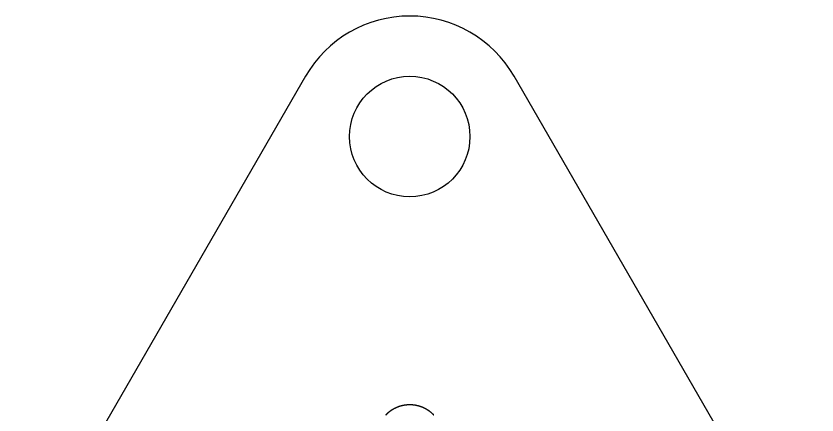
# Model space of a CAD drawing. Extents: x -3 to 136, y 0 to 121.
# Drawn here: x 56.86 to 76.81, y 111.54 to 121.47 of the extents above; entities that cross this region are included whole.
import ezdxf

# ---------------------------------------------------------------- set-up
doc = ezdxf.new("R2010")
doc.units = 0
doc.layers.get('0').update_dxf_attribs({"linetype": 'CONTINUOUS'})

msp = doc.modelspace()

# ---------------------------------------------------------------- linework, layer by layer
msp.add_lwpolyline([(69.26408, 119.9689, 0.57735027), (64.06792, 119.9689), (-2.59808, 4.5, 0.57735027), (0, 0), (133.332, 0, 0.57735027), (135.93008, 4.5)], format="xyb", close=True)
msp.add_polyline3d([(66.0697, 111.537, 0), (66.0721, 111.539, 0), (66.0746, 111.542, 0), (66.077, 111.545, 0), (66.0795, 111.547, 0), (66.082, 111.55, 0), (66.0845, 111.553, 0), (66.087, 111.555, 0), (66.0895, 111.558, 0), (66.092, 111.56, 0), (66.0946, 111.563, 0), (66.0971, 111.566, 0), (66.0997, 111.568, 0), (66.1023, 111.571, 0), (66.1049, 111.573, 0), (66.1075, 111.576, 0), (66.1101, 111.578, 0), (66.1128, 111.581, 0), (66.1154, 111.583, 0), (66.1181, 111.586, 0), (66.1207, 111.588, 0), (66.1234, 111.591, 0), (66.1261, 111.593, 0), (66.1288, 111.596, 0), (66.1315, 111.598, 0), (66.1342, 111.6, 0), (66.137, 111.603, 0), (66.1397, 111.605, 0), (66.1425, 111.607, 0), (66.1453, 111.61, 0), (66.148, 111.612, 0), (66.1508, 111.614, 0), (66.1536, 111.617, 0), (66.1565, 111.619, 0), (66.1593, 111.621, 0), (66.1621, 111.624, 0), (66.165, 111.626, 0), (66.1678, 111.628, 0), (66.1707, 111.63, 0), (66.1736, 111.632, 0), (66.1765, 111.635, 0), (66.1794, 111.637, 0), (66.1823, 111.639, 0), (66.1852, 111.641, 0), (66.1882, 111.643, 0), (66.1911, 111.645, 0), (66.1941, 111.648, 0), (66.197, 111.65, 0), (66.2, 111.652, 0), (66.203, 111.654, 0), (66.206, 111.656, 0), (66.209, 111.658, 0), (66.212, 111.66, 0), (66.215, 111.662, 0), (66.218, 111.664, 0), (66.2211, 111.666, 0), (66.2241, 111.668, 0), (66.2272, 111.67, 0), (66.2303, 111.672, 0), (66.2334, 111.674, 0), (66.2364, 111.676, 0), (66.2395, 111.678, 0), (66.2426, 111.68, 0), (66.2458, 111.681, 0), (66.2489, 111.683, 0), (66.252, 111.685, 0), (66.2551, 111.687, 0), (66.2583, 111.689, 0), (66.2614, 111.691, 0), (66.2646, 111.692, 0), (66.2678, 111.694, 0), (66.271, 111.696, 0), (66.2741, 111.698, 0), (66.2773, 111.699, 0), (66.2805, 111.701, 0), (66.2837, 111.703, 0), (66.287, 111.704, 0), (66.2902, 111.706, 0), (66.2934, 111.708, 0), (66.2967, 111.709, 0), (66.2999, 111.711, 0), (66.3032, 111.713, 0), (66.3064, 111.714, 0), (66.3097, 111.716, 0), (66.313, 111.717, 0), (66.3162, 111.719, 0), (66.3195, 111.721, 0), (66.3228, 111.722, 0), (66.3261, 111.724, 0), (66.3294, 111.725, 0), (66.3328, 111.727, 0), (66.3361, 111.728, 0), (66.3394, 111.729, 0), (66.3428, 111.731, 0), (66.3461, 111.732, 0), (66.3494, 111.734, 0), (66.3528, 111.735, 0), (66.3562, 111.736, 0), (66.3595, 111.738, 0), (66.3629, 111.739, 0), (66.3663, 111.741, 0), (66.3697, 111.742, 0), (66.3731, 111.743, 0), (66.3765, 111.744, 0), (66.3799, 111.746, 0), (66.3833, 111.747, 0), (66.3867, 111.748, 0), (66.3901, 111.749, 0), (66.3936, 111.751, 0), (66.397, 111.752, 0), (66.4004, 111.753, 0), (66.4039, 111.754, 0), (66.4073, 111.755, 0), (66.4108, 111.756, 0), (66.4142, 111.758, 0), (66.4177, 111.759, 0), (66.4212, 111.76, 0), (66.4247, 111.761, 0), (66.4281, 111.762, 0), (66.4316, 111.763, 0), (66.4351, 111.764, 0), (66.4386, 111.765, 0), (66.4421, 111.766, 0), (66.4456, 111.767, 0), (66.4491, 111.768, 0), (66.4526, 111.769, 0), (66.4562, 111.77, 0), (66.4597, 111.771, 0), (66.4632, 111.772, 0), (66.4667, 111.772, 0), (66.4703, 111.773, 0), (66.4738, 111.774, 0), (66.4773, 111.775, 0), (66.4809, 111.776, 0), (66.4844, 111.777, 0), (66.488, 111.777, 0), (66.4915, 111.778, 0), (66.4951, 111.779, 0), (66.4986, 111.78, 0), (66.5022, 111.78, 0), (66.5057, 111.781, 0), (66.5093, 111.782, 0), (66.5129, 111.782, 0), (66.5164, 111.783, 0), (66.52, 111.784, 0), (66.5236, 111.784, 0), (66.5272, 111.785, 0), (66.5307, 111.786, 0), (66.5343, 111.786, 0), (66.5379, 111.787, 0), (66.5415, 111.787, 0), (66.5451, 111.788, 0), (66.5487, 111.788, 0), (66.5523, 111.789, 0), (66.5559, 111.789, 0), (66.5595, 111.79, 0), (66.5631, 111.79, 0), (66.5667, 111.791, 0), (66.5703, 111.791, 0), (66.5739, 111.792, 0), (66.5775, 111.792, 0), (66.5811, 111.792, 0), (66.5847, 111.793, 0), (66.5883, 111.793, 0), (66.5919, 111.793, 0), (66.5956, 111.794, 0), (66.5992, 111.794, 0), (66.6028, 111.794, 0), (66.6064, 111.795, 0), (66.61, 111.795, 0), (66.6136, 111.795, 0), (66.6173, 111.795, 0), (66.6209, 111.795, 0), (66.6245, 111.796, 0), (66.6281, 111.796, 0), (66.6318, 111.796, 0), (66.6354, 111.796, 0), (66.639, 111.796, 0), (66.6427, 111.796, 0), (66.6463, 111.796, 0), (66.6499, 111.797, 0), (66.6535, 111.797, 0), (66.6572, 111.797, 0), (66.6608, 111.797, 0), (66.6644, 111.797, 0), (66.6681, 111.797, 0), (66.6717, 111.797, 0), (66.6753, 111.797, 0), (66.679, 111.797, 0), (66.6826, 111.797, 0), (66.6862, 111.796, 0), (66.6899, 111.796, 0), (66.6935, 111.796, 0), (66.6971, 111.796, 0), (66.7007, 111.796, 0), (66.7044, 111.796, 0), (66.708, 111.796, 0), (66.7116, 111.795, 0), (66.7153, 111.795, 0), (66.7189, 111.795, 0), (66.7225, 111.795, 0), (66.7262, 111.795, 0), (66.7298, 111.794, 0), (66.7334, 111.794, 0), (66.737, 111.794, 0), (66.7407, 111.793, 0), (66.7443, 111.793, 0), (66.7479, 111.793, 0), (66.7515, 111.792, 0), (66.7551, 111.792, 0), (66.7588, 111.792, 0), (66.7624, 111.791, 0), (66.766, 111.791, 0), (66.7696, 111.79, 0), (66.7732, 111.79, 0), (66.7768, 111.789, 0), (66.7804, 111.789, 0), (66.784, 111.788, 0), (66.7876, 111.788, 0), (66.7912, 111.787, 0), (66.7948, 111.787, 0), (66.7984, 111.786, 0), (66.802, 111.786, 0), (66.8056, 111.785, 0), (66.8092, 111.784, 0), (66.8127, 111.784, 0), (66.8163, 111.783, 0), (66.8199, 111.782, 0), (66.8234, 111.782, 0), (66.827, 111.781, 0), (66.8306, 111.78, 0), (66.8341, 111.78, 0), (66.8377, 111.779, 0), (66.8412, 111.778, 0), (66.8448, 111.777, 0), (66.8483, 111.776, 0), (66.8519, 111.776, 0), (66.8554, 111.775, 0), (66.8589, 111.774, 0), (66.8625, 111.773, 0), (66.866, 111.772, 0), (66.8695, 111.771, 0), (66.873, 111.77, 0), (66.8765, 111.77, 0), (66.88, 111.769, 0), (66.8835, 111.768, 0), (66.887, 111.767, 0), (66.8905, 111.766, 0), (66.894, 111.765, 0), (66.8975, 111.764, 0), (66.901, 111.763, 0), (66.9045, 111.762, 0), (66.9079, 111.761, 0), (66.9114, 111.76, 0), (66.9149, 111.758, 0), (66.9183, 111.757, 0), (66.9218, 111.756, 0), (66.9252, 111.755, 0), (66.9286, 111.754, 0), (66.9321, 111.753, 0), (66.9355, 111.752, 0), (66.9389, 111.75, 0), (66.9424, 111.749, 0), (66.9458, 111.748, 0), (66.9492, 111.747, 0), (66.9526, 111.745, 0), (66.956, 111.744, 0), (66.9594, 111.743, 0), (66.9628, 111.742, 0), (66.9662, 111.74, 0), (66.9695, 111.739, 0), (66.9729, 111.738, 0), (66.9763, 111.736, 0), (66.9796, 111.735, 0), (66.983, 111.734, 0), (66.9863, 111.732, 0), (66.9897, 111.731, 0), (66.993, 111.729, 0), (66.9963, 111.728, 0), (66.9996, 111.726, 0), (67.003, 111.725, 0), (67.0063, 111.723, 0), (67.0096, 111.722, 0), (67.0129, 111.72, 0), (67.0161, 111.719, 0), (67.0194, 111.717, 0), (67.0227, 111.716, 0), (67.026, 111.714, 0), (67.0292, 111.712, 0), (67.0325, 111.711, 0), (67.0357, 111.709, 0), (67.039, 111.708, 0), (67.0422, 111.706, 0), (67.0454, 111.704, 0), (67.0487, 111.703, 0), (67.0519, 111.701, 0), (67.0551, 111.699, 0), (67.0583, 111.697, 0), (67.0615, 111.696, 0), (67.0646, 111.694, 0), (67.0678, 111.692, 0), (67.071, 111.69, 0), (67.0741, 111.689, 0), (67.0773, 111.687, 0), (67.0804, 111.685, 0), (67.0835, 111.683, 0), (67.0867, 111.681, 0), (67.0898, 111.679, 0), (67.0929, 111.677, 0), (67.096, 111.675, 0), (67.099, 111.674, 0), (67.1021, 111.672, 0), (67.1052, 111.67, 0), (67.1082, 111.668, 0), (67.1113, 111.666, 0), (67.1143, 111.664, 0), (67.1173, 111.662, 0), (67.1203, 111.66, 0), (67.1233, 111.658, 0), (67.1263, 111.656, 0), (67.1293, 111.654, 0), (67.1323, 111.652, 0), (67.1353, 111.649, 0), (67.1382, 111.647, 0), (67.1412, 111.645, 0), (67.1441, 111.643, 0), (67.147, 111.641, 0), (67.15, 111.639, 0), (67.1529, 111.637, 0), (67.1558, 111.634, 0), (67.1586, 111.632, 0), (67.1615, 111.63, 0), (67.1644, 111.628, 0), (67.1672, 111.626, 0), (67.1701, 111.623, 0), (67.1729, 111.621, 0), (67.1757, 111.619, 0), (67.1785, 111.617, 0), (67.1813, 111.614, 0), (67.1841, 111.612, 0), (67.1869, 111.61, 0), (67.1897, 111.607, 0), (67.1924, 111.605, 0), (67.1952, 111.603, 0), (67.1979, 111.6, 0), (67.2006, 111.598, 0), (67.2033, 111.595, 0), (67.206, 111.593, 0), (67.2087, 111.591, 0), (67.2114, 111.588, 0), (67.2141, 111.586, 0), (67.2167, 111.583, 0), (67.2193, 111.581, 0), (67.222, 111.578, 0), (67.2246, 111.576, 0), (67.2272, 111.573, 0), (67.2298, 111.571, 0), (67.2324, 111.568, 0), (67.2349, 111.566, 0), (67.2375, 111.563, 0), (67.24, 111.56, 0), (67.2426, 111.558, 0), (67.2451, 111.555, 0), (67.2476, 111.553, 0), (67.2501, 111.55, 0), (67.2525, 111.547, 0), (67.255, 111.545, 0), (67.2575, 111.542, 0), (67.2599, 111.539, 0), (67.2623, 111.537, 0)])
msp.add_circle((66.666, 118.4689), 1.5)

doc.saveas('drawing.dxf')
